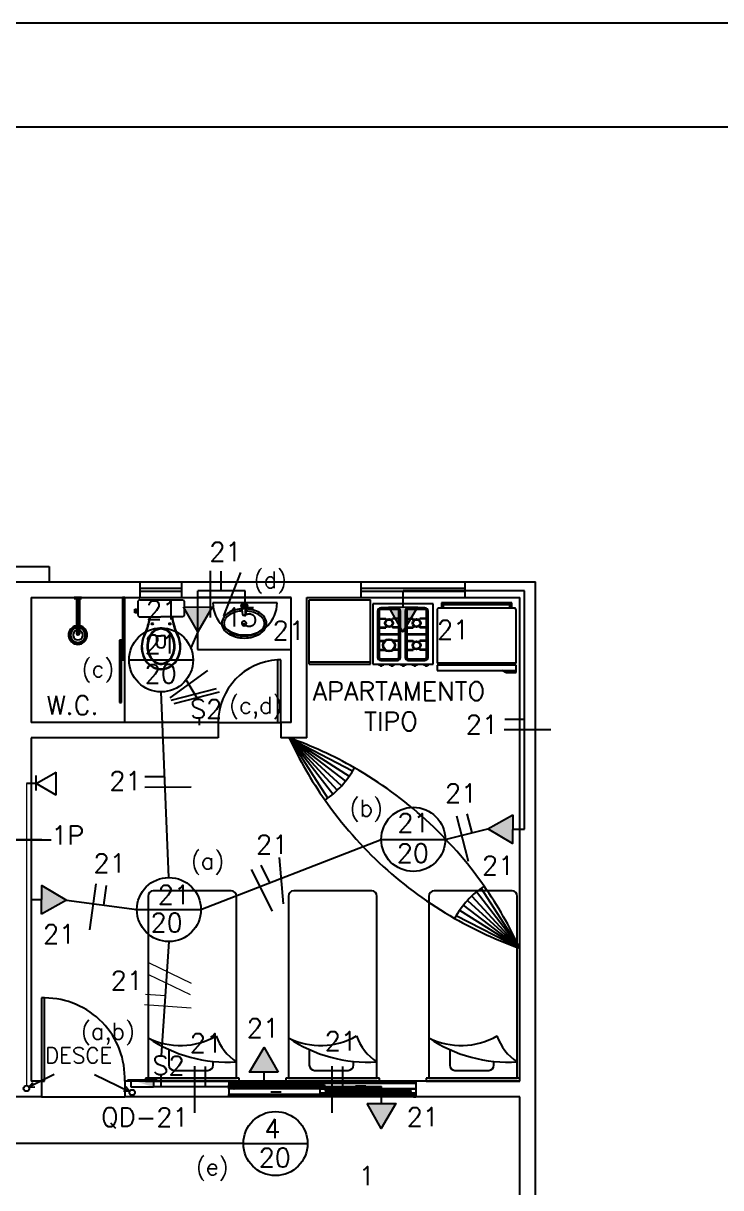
# Model space of a CAD drawing. Extents: x 1.6 to 100.8, y -3.3 to 55.9.
# Drawn here: x 37.02 to 43.73, y 44.74 to 55.93 of the extents above; entities that cross this region are included whole.
import ezdxf

# ---------------------------------------------------------------- set-up
doc = ezdxf.new("R2010")
doc.units = 0
doc.header["$MEASUREMENT"] = 0
doc.linetypes.add('HIDDEN', pattern=[0.375, 0.25, -0.125])
doc.layers.get('0').update_dxf_attribs({"linetype": 'CONTINUOUS'})
for name, color, linetype in [('2-MATERIAIS', 2, 'CONTINUOUS'), ('FIACAO', 6, 'CONTINUOUS'), ('QUADROS', 30, 'CONTINUOUS'), ('Texto', 2, 'CONTINUOUS'), ('Tub_Eletr_parede', 3, 'CONTINUOUS'), ('Tub_Tel_piso', 230, 'HIDDEN')]:
    doc.layers.add(name, color=color, linetype=linetype)
doc.styles.add('ROMANS', font='romans.shx')
doc.styles.add('TXT_TEXTO', font='ROMANS.shx')

# ---------------------------------------------------------------- blocks, each defined once
blk = doc.blocks.new('QF')
at = {"layer": 'QUADROS'}
for p, q in [((0.05, 0.2), (0.05, -0.2)), ((-0.05, -0.15), (-0.05, 0.15)), ((-0.05, 0.15), (0.05, 0.15)), ((0.05, -0.15), (-0.05, -0.15))]:
    blk.add_line(p, q, dxfattribs=at)
blk.add_solid([(-0.05, -0.15), (0.05, 0.15), (0.05, -0.15)], dxfattribs=at)

msp = doc.modelspace()

# ---------------------------------------------------------------- linework, layer by layer
msp.add_line((85.205, 55.932), (2.544, 55.932))
at = {"color": 170}
msp.add_line((84.205, 54.932), (4.544, 54.932), dxfattribs=at)
at = {"color": 8, "linetype": 'Continuous', "ltscale": 0.5}
for p, q in [((36.77, 50.71), (37.27, 50.71)), ((37.27, 50.71), (37.27, 50.56)), ((35.895, 50.56), (38.145, 50.56)), ((38.145, 50.41), (38.145, 50.56)), ((38.145, 50.56), (38.545, 50.56)), ((38.145, 50.5), (38.545, 50.5)), ((38.545, 50.56), (40.27, 50.56)), ((38.545, 50.41), (38.545, 50.56)), ((40.27, 50.56), (41.27, 50.56)), ((40.27, 50.41), (40.27, 50.56)), ((40.27, 50.5), (41.27, 50.5)), ((41.27, 50.56), (41.945, 50.56)), ((41.27, 50.41), (41.27, 50.56)), ((41.945, 44.56), (41.945, 50.56)), ((37.095, 50.41), (38.145, 50.41)), ((37.095, 50.41), (37.095, 49.21)), ((37.58, 50.41), (37.51, 50.41)), ((37.51, 50.41), (37.51, 50.4)), ((37.51, 50.4), (37.58, 50.4)), ((37.511, 50.4), (37.511, 50.41)), ((37.514, 50.4), (37.514, 50.41)), ((37.518, 50.4), (37.518, 50.41)), ((37.525, 50.4), (37.525, 50.41)), ((37.53, 50.4), (37.53, 50.06)), ((37.53, 50.4), (37.53, 50.065)), ((37.532, 50.4), (37.532, 50.057)), ((37.535, 50.4), (37.535, 50.054)), ((37.536, 50.4), (37.536, 50.41)), ((37.54, 50.4), (37.54, 50.051)), ((37.549, 50.4), (37.549, 50.051)), ((37.553, 50.4), (37.553, 50.41)), ((37.554, 50.4), (37.554, 50.054)), ((37.557, 50.4), (37.557, 50.057)), ((37.559, 50.4), (37.559, 50.06)), ((37.56, 50.4), (37.56, 50.065)), ((37.564, 50.4), (37.564, 50.41)), ((37.571, 50.4), (37.571, 50.41)), ((37.576, 50.4), (37.576, 50.41)), ((37.578, 50.4), (37.578, 50.41)), ((37.58, 50.4), (37.58, 50.41)), ((37.995, 50.41), (37.975, 50.41)), ((37.975, 50.41), (37.975, 49.81)), ((37.995, 49.21), (37.995, 50.41)), ((37.995, 49.81), (37.995, 50.41)), ((38.127, 50.382), (38.122, 50.376)), ((38.133, 50.387), (38.127, 50.382)), ((38.141, 50.388), (38.133, 50.387)), ((38.141, 50.388), (38.548, 50.388)), ((38.141, 50.388), (38.141, 50.388)), ((38.145, 50.47), (38.545, 50.47)), ((38.145, 50.41), (38.545, 50.41)), ((38.545, 50.41), (39.595, 50.41)), ((38.548, 50.388), (38.548, 50.388)), ((38.548, 50.388), (38.556, 50.387)), ((38.556, 50.387), (38.562, 50.382)), ((38.562, 50.382), (38.566, 50.376)), ((39.595, 50.41), (38.695, 50.41)), ((38.695, 50.41), (38.695, 49.91)), ((39.595, 49.21), (39.595, 50.41)), ((39.595, 49.91), (39.595, 50.41)), ((39.745, 50.41), (40.27, 50.41)), ((39.745, 49.06), (39.745, 50.41)), ((39.77, 50.389), (40.36, 50.389)), ((39.77, 49.768), (39.77, 50.389)), ((40.27, 50.47), (41.27, 50.47)), ((40.27, 50.41), (41.27, 50.41)), ((40.36, 49.768), (40.36, 50.389)), ((41.27, 50.41), (41.795, 50.41)), ((41.795, 45.76), (41.795, 50.41)), ((38.093, 50.281), (38.093, 50.299)), ((38.093, 50.299), (38.108, 50.299)), ((38.093, 50.263), (38.093, 50.281)), ((38.108, 50.299), (38.108, 50.296)), ((38.108, 50.296), (38.108, 50.266)), ((38.108, 50.296), (38.121, 50.296)), ((38.122, 50.376), (38.121, 50.368)), ((38.121, 50.368), (38.121, 50.244)), ((38.566, 50.376), (38.568, 50.368)), ((38.568, 50.368), (38.568, 50.244)), ((39.119, 50.314), (39.129, 50.247)), ((39.16, 50.248), (39.169, 50.312)), ((40.38, 50.348, 0.4), (40.38, 49.768, 0.4)), ((40.96, 50.348, 0.4), (40.38, 50.348, 0.4)), ((40.427, 50.28, 0.4), (40.427, 49.835, 0.4)), ((40.437, 50.28, 0.4), (40.437, 49.835, 0.4)), ((40.442, 50.28, 0.4), (40.442, 49.835, 0.4)), ((40.617, 50.31, 0.4), (40.457, 50.31, 0.4)), ((40.617, 50.3, 0.4), (40.457, 50.3, 0.4)), ((40.617, 50.295, 0.4), (40.457, 50.295, 0.4)), ((40.632, 49.835, 0.4), (40.632, 50.28, 0.4)), ((40.637, 49.835, 0.4), (40.637, 50.28, 0.4)), ((40.647, 49.835, 0.4), (40.647, 50.28, 0.4)), ((40.692, 50.28, 0.4), (40.692, 49.835, 0.4)), ((40.702, 50.28, 0.4), (40.702, 49.835, 0.4)), ((40.707, 50.28, 0.4), (40.707, 49.835, 0.4)), ((40.882, 50.31, 0.4), (40.722, 50.31, 0.4)), ((40.882, 50.3, 0.4), (40.722, 50.3, 0.4)), ((40.882, 50.295, 0.4), (40.722, 50.295, 0.4)), ((40.897, 49.835, 0.4), (40.897, 50.28, 0.4)), ((40.902, 49.835, 0.4), (40.902, 50.28, 0.4)), ((40.912, 49.835, 0.4), (40.912, 50.28, 0.4)), ((40.96, 49.768, 0.4), (40.96, 50.348, 0.4)), ((40.999, 50.289), (40.999, 49.779)), ((41.739, 50.309), (41.019, 50.309)), ((41.718, 50.358, -0.1), (41.04, 50.358, -0.1)), ((41.04, 50.358, -0.1), (41.04, 50.309, -0.1)), ((41.709, 50.349, -0.1), (41.049, 50.349, -0.1)), ((41.049, 50.349, -0.1), (41.049, 50.309, -0.1)), ((41.699, 50.339, -0.1), (41.059, 50.339, -0.1)), ((41.059, 50.339, -0.1), (41.059, 50.309, -0.1)), ((41.699, 50.309, -0.1), (41.699, 50.339, -0.1)), ((41.709, 50.309, -0.1), (41.709, 50.349, -0.1)), ((41.718, 50.309, -0.1), (41.718, 50.358, -0.1)), ((41.759, 49.779), (41.759, 50.289)), ((38.108, 50.263), (38.093, 50.263)), ((38.108, 50.263), (38.108, 50.266)), ((38.108, 50.266), (38.121, 50.266)), ((38.121, 50.244), (38.121, 50.244)), ((38.121, 50.244), (38.122, 50.236)), ((38.122, 50.236), (38.127, 50.23)), ((38.127, 50.23), (38.133, 50.226)), ((38.133, 50.226), (38.141, 50.224)), ((38.141, 50.224), (38.344, 50.224)), ((38.242, 50.223), (38.242, 50.224)), ((38.242, 50.223), (38.242, 50.223)), ((38.548, 50.224), (38.344, 50.224)), ((38.447, 50.223), (38.447, 50.224)), ((38.447, 50.223), (38.447, 50.223)), ((38.556, 50.226), (38.548, 50.224)), ((38.562, 50.23), (38.556, 50.226)), ((38.566, 50.236), (38.562, 50.23)), ((38.568, 50.244), (38.566, 50.236)), ((38.568, 50.244), (38.568, 50.244)), ((39.137, 50.24), (39.152, 50.24)), ((40.442, 50.21, 0.4), (40.505, 50.21, 0.4)), ((40.442, 50.205, 0.4), (40.505, 50.205, 0.4)), ((40.505, 50.205, 0.4), (40.505, 50.21, 0.4)), ((40.569, 50.205, 0.4), (40.569, 50.21, 0.4)), ((40.632, 50.21, 0.4), (40.569, 50.21, 0.4)), ((40.632, 50.205, 0.4), (40.569, 50.205, 0.4)), ((40.707, 50.21, 0.4), (40.77, 50.21, 0.4)), ((40.707, 50.205, 0.4), (40.77, 50.205, 0.4)), ((40.77, 50.205, 0.4), (40.77, 50.21, 0.4)), ((40.834, 50.205, 0.4), (40.834, 50.21, 0.4)), ((40.897, 50.21, 0.4), (40.834, 50.21, 0.4)), ((40.897, 50.205, 0.4), (40.834, 50.205, 0.4)), ((40.442, 50.124, 0.4), (40.505, 50.124, 0.4)), ((40.442, 50.119, 0.4), (40.505, 50.119, 0.4)), ((40.442, 50.06, 0.4), (40.632, 50.06, 0.4)), ((40.442, 50.055, 0.4), (40.632, 50.055, 0.4)), ((40.505, 50.124, 0.4), (40.505, 50.119, 0.4)), ((40.632, 50.124, 0.4), (40.569, 50.124, 0.4)), ((40.569, 50.124, 0.4), (40.569, 50.119, 0.4)), ((40.632, 50.119, 0.4), (40.569, 50.119, 0.4)), ((40.707, 50.124, 0.4), (40.77, 50.124, 0.4)), ((40.707, 50.119, 0.4), (40.77, 50.119, 0.4)), ((40.707, 50.06, 0.4), (40.897, 50.06, 0.4)), ((40.707, 50.055, 0.4), (40.897, 50.055, 0.4)), ((40.77, 50.124, 0.4), (40.77, 50.119, 0.4)), ((40.834, 50.124, 0.4), (40.834, 50.119, 0.4)), ((40.897, 50.124, 0.4), (40.834, 50.124, 0.4)), ((40.897, 50.119, 0.4), (40.834, 50.119, 0.4)), ((37.965, 50.001), (37.945, 50.001)), ((37.945, 50.001), (37.945, 49.401)), ((37.965, 49.401), (37.965, 50.001)), ((38.304, 49.966), (38.304, 50.043)), ((38.304, 50.043), (38.345, 50.043)), ((38.385, 50.043), (38.344, 50.043)), ((38.385, 49.966), (38.385, 50.043)), ((40.442, 49.996, 0.4), (40.505, 49.996, 0.4)), ((40.442, 49.991, 0.4), (40.505, 49.991, 0.4)), ((40.505, 49.991, 0.4), (40.505, 49.996, 0.4)), ((40.569, 49.991, 0.4), (40.569, 49.996, 0.4)), ((40.632, 49.996, 0.4), (40.569, 49.996, 0.4)), ((40.632, 49.991, 0.4), (40.569, 49.991, 0.4)), ((40.707, 49.996, 0.4), (40.77, 49.996, 0.4)), ((40.707, 49.991, 0.4), (40.77, 49.991, 0.4)), ((40.77, 49.991, 0.4), (40.77, 49.996, 0.4)), ((40.834, 49.991, 0.4), (40.834, 49.996, 0.4)), ((40.897, 49.996, 0.4), (40.834, 49.996, 0.4)), ((40.897, 49.991, 0.4), (40.834, 49.991, 0.4)), ((38.695, 49.91), (39.595, 49.91)), ((40.442, 49.91, 0.4), (40.505, 49.91, 0.4)), ((40.442, 49.905, 0.4), (40.505, 49.905, 0.4)), ((40.505, 49.91, 0.4), (40.505, 49.905, 0.4)), ((40.632, 49.91, 0.4), (40.569, 49.91, 0.4)), ((40.569, 49.91, 0.4), (40.569, 49.905, 0.4)), ((40.632, 49.905, 0.4), (40.569, 49.905, 0.4)), ((40.707, 49.91, 0.4), (40.77, 49.91, 0.4)), ((40.707, 49.905, 0.4), (40.77, 49.905, 0.4)), ((40.77, 49.91, 0.4), (40.77, 49.905, 0.4)), ((40.834, 49.91, 0.4), (40.834, 49.905, 0.4)), ((40.897, 49.91, 0.4), (40.834, 49.91, 0.4)), ((40.897, 49.905, 0.4), (40.834, 49.905, 0.4)), ((37.975, 49.81), (37.995, 49.81)), ((39.495, 49.81), (39.465, 49.81)), ((39.465, 49.81), (39.465, 49.21)), ((39.495, 49.21), (39.495, 49.81)), ((39.77, 49.792), (40.36, 49.792)), ((39.77, 49.768), (40.36, 49.768)), ((40.38, 49.768, 0.4), (40.96, 49.768, 0.4)), ((40.434, 49.764, 0.4), (40.488, 49.764, 0.4)), ((40.445, 49.762, 0.4), (40.454, 49.753, 0.4)), ((40.478, 49.762, 0.4), (40.445, 49.762, 0.4)), ((40.454, 49.753, 0.4), (40.469, 49.753, 0.4)), ((40.457, 49.82, 0.4), (40.617, 49.82, 0.4)), ((40.457, 49.815, 0.4), (40.617, 49.815, 0.4)), ((40.457, 49.805, 0.4), (40.617, 49.805, 0.4)), ((40.469, 49.753, 0.4), (40.478, 49.762, 0.4)), ((40.537, 49.764, 0.4), (40.591, 49.764, 0.4)), ((40.548, 49.762, 0.4), (40.557, 49.753, 0.4)), ((40.581, 49.762, 0.4), (40.548, 49.762, 0.4)), ((40.557, 49.753, 0.4), (40.572, 49.753, 0.4)), ((40.572, 49.753, 0.4), (40.581, 49.762, 0.4)), ((40.647, 49.764, 0.4), (40.701, 49.764, 0.4)), ((40.658, 49.762, 0.4), (40.667, 49.753, 0.4)), ((40.691, 49.762, 0.4), (40.658, 49.762, 0.4)), ((40.667, 49.753, 0.4), (40.682, 49.753, 0.4)), ((40.682, 49.753, 0.4), (40.691, 49.762, 0.4)), ((40.722, 49.82, 0.4), (40.882, 49.82, 0.4)), ((40.722, 49.815, 0.4), (40.882, 49.815, 0.4)), ((40.722, 49.805, 0.4), (40.882, 49.805, 0.4)), ((40.757, 49.764, 0.4), (40.811, 49.764, 0.4)), ((40.768, 49.762, 0.4), (40.777, 49.753, 0.4)), ((40.801, 49.762, 0.4), (40.768, 49.762, 0.4)), ((40.777, 49.753, 0.4), (40.792, 49.753, 0.4)), ((40.792, 49.753, 0.4), (40.801, 49.762, 0.4)), ((40.867, 49.764, 0.4), (40.921, 49.764, 0.4)), ((40.878, 49.762, 0.4), (40.887, 49.753, 0.4)), ((40.911, 49.762, 0.4), (40.878, 49.762, 0.4)), ((40.887, 49.753, 0.4), (40.902, 49.753, 0.4)), ((40.902, 49.753, 0.4), (40.911, 49.762, 0.4)), ((41.759, 49.779), (40.999, 49.779)), ((41.759, 49.759), (40.999, 49.759)), ((40.999, 49.759), (40.999, 49.709)), ((41.019, 49.779), (41.019, 49.759)), ((41.739, 49.779), (41.739, 49.759)), ((41.759, 49.689), (41.759, 49.759)), ((40.999, 49.709), (41.759, 49.709)), ((41.659, 49.689), (41.629, 49.709)), ((41.659, 49.689), (41.759, 49.689)), ((37.945, 49.401), (37.965, 49.401)), ((38.895, 49.21), (37.095, 49.21)), ((38.895, 49.21), (39.495, 49.21)), ((38.895, 49.21), (38.895, 49.06)), ((39.465, 49.21), (39.495, 49.21)), ((39.495, 49.21), (39.495, 49.06)), ((39.595, 49.21), (39.495, 49.21)), ((38.895, 49.06), (37.095, 49.06)), ((37.095, 49.06), (37.095, 45.76)), ((39.745, 49.06), (39.495, 49.06)), ((40.081, 48.601), (39.577, 49.06)), ((39.995, 48.518), (39.577, 49.06)), ((39.577, 49.06), (40.155, 48.694)), ((39.948, 48.481), (39.577, 49.06)), ((39.577, 49.06), (40.187, 48.744)), ((40.12, 48.646), (39.577, 49.06)), ((39.577, 49.06), (40.039, 48.558)), ((39.02, 47.59), (38.27, 47.59)), ((40.37, 47.59), (39.62, 47.59)), ((41.72, 47.59), (40.97, 47.59)), ((41.794, 47.038), (41.424, 47.616)), ((38.22, 47.54), (38.22, 45.79)), ((39.07, 45.79), (39.07, 47.54)), ((39.57, 47.54), (39.57, 45.79)), ((40.42, 45.79), (40.42, 47.54)), ((40.92, 47.54), (40.92, 45.79)), ((41.29, 47.498), (41.794, 47.038)), ((41.332, 47.54), (41.794, 47.038)), ((41.794, 47.038), (41.377, 47.579)), ((41.77, 45.79), (41.77, 47.54)), ((41.216, 47.404), (41.794, 47.038)), ((41.794, 47.038), (41.252, 47.452)), ((41.184, 47.354), (41.794, 47.038)), ((37.225, 46.56), (37.195, 46.56)), ((37.195, 46.56), (37.195, 45.76)), ((37.225, 45.76), (37.225, 46.56)), ((38.42, 46.057), (38.42, 45.914)), ((39.77, 46.057), (39.77, 45.914)), ((41.12, 46.057), (41.12, 45.914)), ((38.845, 45.914), (38.845, 45.949)), ((40.195, 45.914), (40.195, 45.949)), ((41.545, 45.914), (41.545, 45.949)), ((38.47, 45.864), (38.795, 45.864)), ((39.82, 45.864), (40.145, 45.864)), ((41.17, 45.864), (41.495, 45.864)), ((37.195, 45.76), (37.095, 45.76)), ((37.195, 45.76), (37.195, 45.61)), ((37.195, 45.76), (37.225, 45.76)), ((38.995, 45.76), (37.995, 45.76)), ((37.995, 45.76), (37.995, 45.61)), ((39.095, 45.79), (38.195, 45.79)), ((38.195, 45.79), (38.195, 45.76)), ((38.195, 45.76), (39.095, 45.76)), ((38.22, 45.79), (39.07, 45.79)), ((38.995, 45.76), (38.995, 45.61)), ((39.018, 45.76), (38.995, 45.76)), ((38.995, 45.76), (38.995, 45.737)), ((38.995, 45.737), (38.998, 45.737)), ((38.995, 45.725), (39.915, 45.725)), ((38.995, 45.685), (38.995, 45.725)), ((38.995, 45.725), (39.045, 45.725)), ((40.795, 45.685), (38.995, 45.685)), ((39.045, 45.685), (38.995, 45.685)), ((40.795, 45.76), (38.998, 45.76)), ((40.792, 45.757), (38.998, 45.757)), ((38.998, 45.737), (38.998, 45.757)), ((38.998, 45.757), (39.018, 45.757)), ((40.792, 45.737), (38.998, 45.737)), ((39.018, 45.757), (39.018, 45.76)), ((39.045, 45.725), (39.048, 45.725)), ((39.045, 45.71), (39.045, 45.725)), ((39.045, 45.725), (39.045, 45.685)), ((39.068, 45.71), (39.045, 45.71)), ((39.045, 45.71), (39.045, 45.7)), ((39.865, 45.71), (39.045, 45.71)), ((39.068, 45.7), (39.045, 45.7)), ((39.045, 45.7), (39.045, 45.685)), ((39.045, 45.7), (39.865, 45.7)), ((39.045, 45.685), (39.048, 45.685)), ((39.048, 45.725), (39.048, 45.713)), ((39.048, 45.713), (39.068, 45.713)), ((39.048, 45.685), (39.048, 45.697)), ((39.048, 45.697), (39.068, 45.697)), ((39.068, 45.713), (39.068, 45.71)), ((39.068, 45.697), (39.068, 45.7)), ((39.095, 45.76), (39.095, 45.79)), ((40.445, 45.79), (39.545, 45.79)), ((39.545, 45.79), (39.545, 45.76)), ((39.545, 45.76), (40.445, 45.76)), ((39.57, 45.79), (40.42, 45.79)), ((39.862, 45.713), (39.842, 45.713)), ((39.842, 45.713), (39.842, 45.71)), ((39.842, 45.71), (39.865, 45.71)), ((39.842, 45.697), (39.842, 45.7)), ((39.842, 45.7), (39.865, 45.7)), ((39.862, 45.697), (39.842, 45.697)), ((39.865, 45.725), (39.862, 45.725)), ((39.862, 45.725), (39.862, 45.713)), ((39.862, 45.685), (39.862, 45.697)), ((39.865, 45.685), (39.862, 45.685)), ((39.865, 45.71), (39.865, 45.725)), ((39.865, 45.685), (39.865, 45.725)), ((39.865, 45.725), (39.915, 45.725)), ((39.865, 45.7), (39.865, 45.71)), ((39.865, 45.7), (39.865, 45.685)), ((39.915, 45.685), (39.865, 45.685)), ((39.875, 45.645), (39.875, 45.685)), ((39.875, 45.685), (39.925, 45.685)), ((39.915, 45.725), (39.915, 45.685)), ((39.925, 45.685), (39.928, 45.685)), ((39.925, 45.67), (39.925, 45.685)), ((39.925, 45.685), (39.925, 45.645)), ((39.928, 45.685), (39.928, 45.673)), ((40.264, 45.711), (40.214, 45.711)), ((40.314, 45.711), (40.264, 45.711)), ((40.445, 45.76), (40.445, 45.79)), ((40.745, 45.685), (40.742, 45.685)), ((40.742, 45.685), (40.742, 45.673)), ((40.745, 45.67), (40.745, 45.685)), ((40.745, 45.645), (40.745, 45.685)), ((40.745, 45.685), (40.795, 45.685)), ((40.772, 45.757), (40.772, 45.76)), ((40.772, 45.76), (40.795, 45.76)), ((40.792, 45.757), (40.772, 45.757)), ((40.792, 45.737), (40.792, 45.757)), ((40.795, 45.737), (40.792, 45.737)), ((41.795, 45.76), (40.795, 45.76)), ((40.795, 45.76), (40.795, 45.61)), ((40.795, 45.76), (40.795, 45.737)), ((40.795, 45.685), (40.795, 45.645)), ((41.795, 45.79), (40.895, 45.79)), ((40.895, 45.79), (40.895, 45.76)), ((40.895, 45.76), (41.795, 45.76)), ((40.92, 45.79), (41.77, 45.79)), ((41.795, 45.76), (41.795, 45.79)), ((37.195, 45.61), (36.845, 45.61)), ((37.195, 45.61), (37.995, 45.61)), ((38.995, 45.61), (37.995, 45.61)), ((38.995, 45.633), (38.998, 45.633)), ((38.995, 45.61), (38.995, 45.633)), ((39.018, 45.61), (38.995, 45.61)), ((40.792, 45.633), (38.998, 45.633)), ((38.998, 45.633), (38.998, 45.613)), ((40.792, 45.613), (38.998, 45.613)), ((38.998, 45.613), (39.018, 45.613)), ((40.792, 45.61), (38.998, 45.61)), ((39.018, 45.613), (39.018, 45.61)), ((39.401, 45.658), (39.451, 45.658)), ((39.451, 45.658), (39.501, 45.658)), ((40.795, 45.645), (39.875, 45.645)), ((39.925, 45.645), (39.875, 45.645)), ((39.925, 45.67), (39.925, 45.66)), ((40.745, 45.67), (39.925, 45.67)), ((39.948, 45.67), (39.925, 45.67)), ((39.925, 45.66), (40.745, 45.66)), ((39.948, 45.66), (39.925, 45.66)), ((39.925, 45.66), (39.925, 45.645)), ((39.925, 45.645), (39.928, 45.645)), ((39.928, 45.673), (39.948, 45.673)), ((39.928, 45.645), (39.928, 45.657)), ((39.928, 45.657), (39.948, 45.657)), ((39.948, 45.673), (39.948, 45.67)), ((39.948, 45.657), (39.948, 45.66)), ((40.742, 45.673), (40.722, 45.673)), ((40.722, 45.673), (40.722, 45.67)), ((40.722, 45.67), (40.745, 45.67)), ((40.722, 45.657), (40.722, 45.66)), ((40.722, 45.66), (40.745, 45.66)), ((40.742, 45.657), (40.722, 45.657)), ((40.742, 45.645), (40.742, 45.657)), ((40.745, 45.645), (40.742, 45.645)), ((40.745, 45.66), (40.745, 45.67)), ((40.745, 45.66), (40.745, 45.645)), ((40.795, 45.645), (40.745, 45.645)), ((40.792, 45.613), (40.772, 45.613)), ((40.772, 45.613), (40.772, 45.61)), ((40.772, 45.61), (40.795, 45.61)), ((40.795, 45.633), (40.792, 45.633)), ((40.792, 45.633), (40.792, 45.613)), ((40.795, 45.61), (40.795, 45.633)), ((41.795, 45.61), (40.795, 45.61)), ((41.795, 44.56), (41.795, 45.61))]:
    msp.add_line(p, q, dxfattribs=at)
for centre, radius in [((39.145, 50.33), 0.03), ((39.145, 50.33), 0.0261), ((39.145, 50.33), 0.0151), ((39.145, 50.33), 0.00444), ((38.261, 50.157), 0.00752), ((38.429, 50.157), 0.00752), ((40.537, 50.164, 0.4), 0.04), ((40.537, 50.164, 0.4), 0.033), ((40.802, 50.164, 0.4), 0.04), ((40.802, 50.164, 0.4), 0.033), ((40.537, 49.951, 0.4), 0.06), ((40.537, 49.951, 0.4), 0.053), ((40.802, 49.951, 0.4), 0.04), ((40.802, 49.951, 0.4), 0.033)]:
    msp.add_circle(centre, radius, dxfattribs=at)
for centre, radius, start, end in [((39.12, 50.061), 0.237, 104.2488, 121.5116), ((39.12, 50.061), 0.217, 104.2488, 121.5116), ((39.147, 49.953), 0.349, 94.1501, 104.1693), ((39.149, 49.94), 0.342, 94.2048, 104.0687), ((39.119, 50.345), 0.0151, 270, 30), ((39.119, 50.315), 0.0151, 330, 90), ((39.145, 50.36), 0.0151, 210, 330), ((39.145, 50.3), 0.0151, 30, 150), ((39.171, 50.345), 0.0151, 150, 270), ((39.171, 50.315), 0.0151, 90, 210), ((39.144, 49.963), 0.318, 75.7512, 86.3348), ((39.142, 49.952), 0.35, 75.8371, 85.8459), ((39.169, 50.061), 0.217, 58.4884, 75.7512), ((39.169, 50.061), 0.237, 58.4884, 75.7512), ((40.457, 50.28, 0.4), 0.03, 90, 180), ((40.457, 50.28, 0.4), 0.02, 90, 180), ((40.457, 50.28, 0.4), 0.015, 90, 180), ((40.617, 50.28, 0.4), 0.03, 0, 90), ((40.617, 50.28, 0.4), 0.02, 0, 90), ((40.617, 50.28, 0.4), 0.015, 0, 90), ((40.722, 50.28, 0.4), 0.03, 90, 180), ((40.722, 50.28, 0.4), 0.02, 90, 180), ((40.722, 50.28, 0.4), 0.015, 90, 180), ((40.882, 50.28, 0.4), 0.03, 0, 90), ((40.882, 50.28, 0.4), 0.02, 360, 90), ((40.882, 50.28, 0.4), 0.015, 360, 90), ((41.019, 50.289), 0.02, 90, 180), ((41.739, 50.289), 0.02, 0, 90), ((37.486, 50.355), 0.763, 339.6909, 350.163), ((37.486, 50.355), 0.767, 339.6909, 350.163), ((39.203, 50.355), 0.767, 189.837, 200.3091), ((39.203, 50.355), 0.763, 189.837, 200.3091), ((39.025, 50.161), 0.0957, 145.9559, 180), ((39.025, 50.161), 0.0957, 180, 214.0441), ((39.082, 50.123), 0.165, 121.5116, 145.9559), ((39.025, 50.161), 0.0757, 145.9559, 180), ((39.025, 50.161), 0.0757, 180, 214.0441), ((39.082, 50.123), 0.145, 121.5116, 145.9559), ((39.143, 50.161), 0.0218, 139.234, 319.234), ((39.143, 50.161), 0.0218, 319.234, 139.234), ((39.137, 50.248), 0.008, 185.2312, 269.9693), ((39.152, 50.248), 0.008, 269.9693, 355.8725), ((39.207, 50.123), 0.145, 34.0441, 58.4884), ((39.207, 50.123), 0.165, 34.0441, 58.4884), ((39.264, 50.161), 0.0757, 0, 34.0441), ((39.264, 50.161), 0.0757, 325.9559, 360), ((39.264, 50.161), 0.0957, 0, 34.0441), ((39.264, 50.161), 0.0957, 325.9559, 360), ((37.545, 50.05), 0.09, 99.5941, 80.4059), ((37.545, 50.05), 0.0854, 100.8069, 79.1931), ((37.545, 50.05), 0.0709, 102.2091, 77.7909), ((37.545, 50.05), 0.0469, 108.6482, 71.3518), ((37.545, 50.07), 0.0157, 197.1269, 342.8731), ((37.545, 50.067), 0.0151, 186.7562, 353.2438), ((37.545, 50.08), 0.0215, 225.642, 314.358), ((37.545, 50.065), 0.015, 180, 0), ((11.532, 61.127), 28.863, 337.3538, 337.5183), ((12.97, 60.528), 27.31, 337.3514, 337.5257), ((38.392, 49.957), 0.178, 142.5178, 162.3784), ((38.391, 49.956), 0.17, 142.5178, 162.3784), ((38.363, 49.979), 0.142, 118.3761, 142.5178), ((38.362, 49.978), 0.135, 118.3761, 142.5178), ((38.344, 50.013), 0.103, 90, 118.3761), ((38.344, 50.011), 0.0966, 90, 118.3761), ((38.344, 50.013), 0.103, 61.6239, 90), ((38.344, 50.011), 0.0966, 61.6239, 90), ((38.326, 49.978), 0.135, 37.4822, 61.6239), ((38.326, 49.979), 0.142, 37.4822, 61.6239), ((38.298, 49.956), 0.17, 17.6216, 37.4822), ((38.297, 49.957), 0.178, 17.6216, 37.4822), ((63.719, 60.528), 27.31, 202.4743, 202.6486), ((65.157, 61.127), 28.863, 202.4817, 202.6462), ((39.082, 50.2), 0.165, 214.0441, 238.4884), ((39.082, 50.2), 0.145, 214.0441, 238.4884), ((39.12, 50.262), 0.237, 238.4884, 255.7512), ((39.12, 50.262), 0.217, 238.4884, 255.7512), ((39.144, 50.359), 0.318, 255.7512, 270), ((39.144, 50.359), 0.318, 270, 284.2488), ((39.169, 50.262), 0.217, 284.2488, 301.5116), ((39.169, 50.262), 0.237, 284.2488, 301.5116), ((39.207, 50.2), 0.145, 301.5116, 325.9559), ((39.207, 50.2), 0.165, 301.5116, 325.9559), ((38.412, 49.935), 0.255, 162.0904, 205.4458), ((38.408, 49.935), 0.247, 161.867, 205.7625), ((38.437, 49.942), 0.226, 162.3784, 180), ((38.437, 49.942), 0.226, 180, 197.6216), ((38.435, 49.942), 0.217, 162.3784, 180), ((38.435, 49.942), 0.217, 180, 197.6216), ((38.345, 49.966), 0.0404, 180, 0), ((38.254, 49.942), 0.217, 0, 17.6216), ((38.254, 49.942), 0.217, 342.3784, 0), ((38.252, 49.942), 0.226, 0, 17.6216), ((38.252, 49.942), 0.226, 342.3784, 0), ((38.281, 49.935), 0.247, 334.2375, 18.133), ((38.277, 49.935), 0.255, 334.5542, 17.9096), ((39.144, 50.359), 0.338, 255.7512, 270), ((39.144, 50.359), 0.338, 270, 284.2488), ((38.353, 49.908), 0.19, 205.7625, 267.2081), ((38.353, 49.908), 0.185, 205.7625, 267.2081), ((38.392, 49.928), 0.178, 197.6216, 217.4822), ((38.391, 49.928), 0.17, 197.6216, 217.4822), ((38.362, 49.906), 0.135, 217.4822, 241.6239), ((38.336, 49.908), 0.185, 272.7919, 334.2375), ((38.336, 49.908), 0.19, 272.7919, 334.2375), ((38.326, 49.906), 0.135, 298.3761, 322.5178), ((38.298, 49.928), 0.17, 322.5178, 342.3784), ((38.297, 49.928), 0.178, 322.5178, 342.3784), ((40.457, 49.835, 0.4), 0.03, 180, 270), ((40.457, 49.835, 0.4), 0.02, 180, 270), ((40.457, 49.835, 0.4), 0.015, 180, 270), ((40.617, 49.835, 0.4), 0.03, 270, 0), ((40.617, 49.835, 0.4), 0.02, 270, 0), ((40.617, 49.835, 0.4), 0.015, 270, 360), ((40.722, 49.835, 0.4), 0.03, 180, 270), ((40.722, 49.835, 0.4), 0.02, 180, 270), ((40.722, 49.835, 0.4), 0.015, 180, 270), ((40.882, 49.835, 0.4), 0.015, 270, 0), ((40.882, 49.835, 0.4), 0.02, 270, 0), ((40.882, 49.835, 0.4), 0.03, 270, 0), ((38.363, 49.906), 0.142, 217.4822, 241.6239), ((38.344, 49.872), 0.103, 241.6239, 270), ((38.344, 49.873), 0.0966, 241.6239, 270), ((38.344, 49.873), 0.0966, 270, 298.3761), ((38.344, 49.872), 0.103, 270, 298.3761), ((38.326, 49.906), 0.142, 298.3761, 322.5178), ((39.496, 49.21), 0.601, 92.9376, 180), ((38.291, 45.424), 3.857, 60.2584, 70.5103), ((43.081, 50.674), 3.857, 204.7396, 214.9915), ((39.427, 49.198), 0.886, 303.8989, 331.351), ((38.291, 45.424), 3.857, 34.9915, 60.2584), ((43.081, 50.674), 3.857, 214.9915, 240.2584), ((38.27, 47.54), 0.05, 90, 180), ((39.02, 47.54), 0.05, 360, 90), ((39.62, 47.54), 0.05, 90, 180), ((40.37, 47.54), 0.05, 360, 90), ((40.97, 47.54), 0.05, 90, 180), ((41.945, 46.9), 0.886, 123.8989, 151.351), ((38.291, 45.424), 3.857, 24.7396, 34.9915), ((41.72, 47.54), 0.05, 360, 90), ((43.081, 50.674), 3.857, 240.2584, 250.5103), ((37.225, 45.789), 0.771, 357.8106, 90), ((38.53, 46.798), 0.695, 243.5088, 299.7752), ((38.98, 47.297), 1.354, 235.8546, 273.8042), ((39.347, 46.364), 0.502, 199.674, 236.4308), ((39.88, 46.798), 0.695, 243.5088, 299.7752), ((40.33, 47.297), 1.354, 235.8546, 273.8042), ((40.697, 46.364), 0.502, 199.674, 236.4308), ((41.23, 46.798), 0.695, 243.5088, 299.7752), ((41.68, 47.297), 1.354, 235.8546, 273.8042), ((42.047, 46.364), 0.502, 199.674, 236.4308), ((38.47, 46.057), 0.05, 172.3971, 180), ((39.82, 46.057), 0.05, 172.3971, 180), ((41.17, 46.057), 0.05, 172.3971, 180), ((38.47, 45.914), 0.05, 180, 270), ((38.795, 45.914), 0.05, 270, 0), ((39.82, 45.914), 0.05, 180, 270), ((40.145, 45.914), 0.05, 270, 0), ((41.17, 45.914), 0.05, 180, 270), ((41.495, 45.914), 0.05, 270, 0)]:
    msp.add_arc(centre, radius, start, end, dxfattribs=at)
at = {"layer": '2-MATERIAIS', "color": 4}
for p, q in [((38.699, 50.319), (38.699, 50.419)), ((40.672, 50.319), (40.672, 50.419)), ((41.725, 48.184), (41.825, 48.184)), ((37.197, 47.503), (37.097, 47.503)), ((39.333, 45.846), (39.333, 45.746)), ((40.463, 45.545), (40.463, 45.645))]:
    msp.add_line(p, q, dxfattribs=at)
at = {"layer": '2-MATERIAIS', "linetype": 'Continuous'}
for p, q in [((39.46, 50.358), (38.843, 50.358)), ((38.037, 49.81), (38.653, 49.81)), ((40.462, 48.085), (41.078, 48.085)), ((38.112, 47.41), (38.728, 47.41)), ((39.137, 45.16), (39.753, 45.16))]:
    msp.add_line(p, q, dxfattribs=at)
at = {"layer": '2-MATERIAIS', "color": 21}
for p, q in [((37.145, 48.622), (37.335, 48.73)), ((37.335, 48.51), (37.335, 48.73)), ((37.145, 48.622), (37.05, 48.622)), ((37.145, 48.555), (37.145, 48.698)), ((37.335, 48.51), (37.145, 48.622))]:
    msp.add_line(p, q, dxfattribs=at)
at = {"layer": '2-MATERIAIS', "color": 4}
for points in [[(38.562, 50.32), (38.837, 50.318), (38.698, 50.08)], [(40.535, 50.32), (40.81, 50.318), (40.671, 50.08)], [(41.726, 48.322), (41.724, 48.046), (41.486, 48.186)], [(37.195, 47.365), (37.198, 47.641), (37.435, 47.501)], [(39.471, 45.845), (39.195, 45.847), (39.335, 46.085)], [(40.325, 45.546), (40.601, 45.544), (40.461, 45.306)]]:
    msp.add_lwpolyline(points, close=True, dxfattribs=at)
at = {"layer": '2-MATERIAIS', "linetype": 'Continuous'}
for centre in [(38.345, 49.81), (40.77, 48.085), (38.42, 47.41), (39.445, 45.16)]:
    msp.add_circle(centre, 0.308, dxfattribs=at)
msp.add_arc((39.152, 50.358), 0.308, 180, 0, dxfattribs=at)
at = {"layer": '2-MATERIAIS', "color": 4}
for points in [[(38.562, 50.32), (38.698, 50.08), (38.837, 50.318)], [(40.535, 50.32), (40.671, 50.08), (40.81, 50.318)], [(41.726, 48.322), (41.486, 48.186), (41.724, 48.046)], [(37.195, 47.365), (37.435, 47.501), (37.198, 47.641)], [(39.471, 45.845), (39.335, 46.085), (39.195, 45.847)], [(40.325, 45.546), (40.461, 45.306), (40.601, 45.544)]]:
    msp.add_solid(points, dxfattribs=at)
at = {"layer": 'FIACAO'}
for p, q in [((38.818, 50.668), (38.818, 50.219)), ((38.919, 50.664), (38.919, 50.474)), ((39.11, 50.652), (38.945, 50.235)), ((38.79, 49.709), (38.428, 49.445)), ((38.873, 49.533), (38.438, 49.421)), ((38.903, 49.501), (38.469, 49.389)), ((41.649, 49.242), (41.839, 49.242)), ((41.645, 49.14), (42.094, 49.14)), ((38.187, 48.587), (38.635, 48.591)), ((38.189, 48.689), (38.379, 48.69)), ((41.186, 48.31), (41.298, 47.875)), ((41.285, 48.331), (41.333, 48.148)), ((37.199, 48.079), (36.751, 48.079)), ((36.84, 48.079), (37.289, 48.079)), ((39.304, 47.837), (39.389, 47.667)), ((39.48, 47.911), (39.519, 47.464)), ((39.211, 47.795), (39.412, 47.394)), ((37.717, 47.658), (37.656, 47.214)), ((37.818, 47.641), (37.792, 47.453)), ((38.666, 45.903), (38.666, 45.455)), ((38.768, 45.9), (38.768, 45.71)), ((39.988, 45.903), (39.988, 45.455)), ((40.09, 45.9), (40.09, 45.71))]:
    msp.add_line(p, q, dxfattribs=at)
at = {"layer": 'FIACAO', "lineweight": 15}
for p, q in [((38.231, 46.898), (38.635, 46.703)), ((38.223, 46.787), (38.626, 46.592)), ((38.196, 46.598), (38.386, 46.584)), ((38.186, 46.496), (38.633, 46.464))]:
    msp.add_line(p, q, dxfattribs=at)
at = {"layer": 'Texto', "color": 4}
for p, q in [((37.316, 45.823), (37.073, 45.703)), ((37.704, 45.824), (38.042, 45.661)), ((37.073, 45.703), (37.11, 45.747)), ((37.073, 45.703), (37.13, 45.705)), ((38.042, 45.661), (38.006, 45.705)), ((38.042, 45.661), (37.985, 45.664))]:
    msp.add_line(p, q, dxfattribs=at)
for centre in [(37.05, 45.69), (38.067, 45.651)]:
    msp.add_circle(centre, 0.0269, dxfattribs=at)
at = {"layer": 'Tub_Eletr_parede'}
for p, q in [((39.152, 50.474), (38.699, 50.474)), ((38.699, 50.419), (38.699, 50.474)), ((39.152, 50.358), (39.152, 50.474)), ((41.839, 50.474), (40.672, 50.474)), ((40.672, 50.419), (40.672, 50.474)), ((41.839, 48.184), (41.839, 50.474)), ((38.698, 50.08), (38.631, 49.925)), ((38.701, 49.426), (38.586, 49.618)), ((38.42, 47.718), (38.345, 49.502)), ((38.711, 49.248), (38.711, 49.183)), ((41.078, 48.085), (41.486, 48.186)), ((41.825, 48.184), (41.839, 48.184)), ((38.728, 47.41), (40.462, 48.085)), ((37.435, 47.501), (38.112, 47.41)), ((38.42, 47.102), (38.347, 46.003)), ((38.344, 45.821), (38.344, 45.71)), ((38.271, 45.71), (39.333, 45.71)), ((38.271, 45.71), (40.463, 45.71)), ((39.333, 45.746), (39.333, 45.71)), ((40.463, 45.645), (40.463, 45.71)), ((39.137, 45.16), (34.903, 45.16))]:
    msp.add_line(p, q, dxfattribs=at)
at = {"layer": 'Tub_Tel_piso', "linetype": 'Continuous', "lineweight": 15, "ltscale": 0.6}
msp.add_line((37.05, 48.622), (37.05, 45.716), dxfattribs=at)

# ---------------------------------------------------------------- block references
at = {"layer": 'QUADROS', "xscale": 0.7168000000000013, "yscale": 0.7167999999999994, "zscale": 0.7168, "rotation": 89.99999999999999}
msp.add_blockref('QF', (38.164, 45.738), dxfattribs=at)

# ---------------------------------------------------------------- texts
at = {"color": 8, "linetype": 'Continuous', "ltscale": 0.5, "style": 'ROMANS'}
for s, p in [('APARTAMENTO', (39.802, 49.42)), ('W.C.', (37.242, 49.284)), ('TIPO', (40.297, 49.129))]:
    msp.add_text(s, height=0.18, dxfattribs=at).set_placement(p)
at = {"layer": 'Texto', "style": 'TXT_TEXTO'}
for s, height, p in [('21', 0.18, (38.81, 50.761)), ('21', 0.18, (38.201, 50.199)), ('15', 0.18, (38.964, 50.132)), ('21', 0.18, (39.418, 50.004)), ('21', 0.18, (40.999, 50.011)), ('21', 0.18, (38.188, 49.871)), ('20', 0.18, (38.187, 49.587)), ('21', 0.18, (41.276, 49.099)), ('21', 0.18, (37.847, 48.557)), ('21', 0.18, (41.076, 48.439)), ('21', 0.18, (40.617, 48.154)), ('1P', 0.18, (37.289, 48.034)), ('21', 0.18, (39.258, 47.946)), ('20', 0.18, (40.612, 47.862)), ('21', 0.18, (37.695, 47.766)), ('21', 0.18, (41.431, 47.744)), ('21', 0.18, (38.314, 47.463)), ('20', 0.18, (38.244, 47.195)), ('21', 0.18, (37.21, 47.085)), ('21', 0.18, (37.86, 46.639)), ('21', 0.18, (39.17, 46.181)), ('21', 0.18, (38.622, 46.037)), ('21', 0.18, (39.919, 46.056)), ('DESCE', 0.15, (37.231, 45.933)), ('21', 0.18, (40.707, 45.326)), ('4', 0.18, (39.339, 45.213)), ('20', 0.18, (39.284, 44.935)), ('1', 0.18, (40.244, 44.761))]:
    msp.add_text(s, height=height, dxfattribs=at).set_placement(p)
at = {"layer": 'Texto', "color": 4, "style": 'TXT_TEXTO'}
for s, height, p in [('(d)', 0.16, (39.234, 50.501)), ('(c)', 0.16, (37.58, 49.645)), ('S2', 0.18, (38.624, 49.249)), ('(c,d)', 0.16, (38.999, 49.295)), ('(b)', 0.16, (40.158, 48.306)), ('(a)', 0.16, (38.631, 47.798)), ('(a,b)', 0.16, (37.574, 46.16)), ('S2', 0.18, (38.262, 45.821)), ('(e)', 0.16, (38.679, 44.856))]:
    msp.add_text(s, height=height, dxfattribs=at).set_placement(p)
at = {"layer": 'Texto', "color": 30, "lineweight": 15, "style": 'TXT_TEXTO'}
msp.add_text('QD-21', height=0.18, dxfattribs=at).set_placement((37.767, 45.325))

doc.saveas('drawing.dxf')
